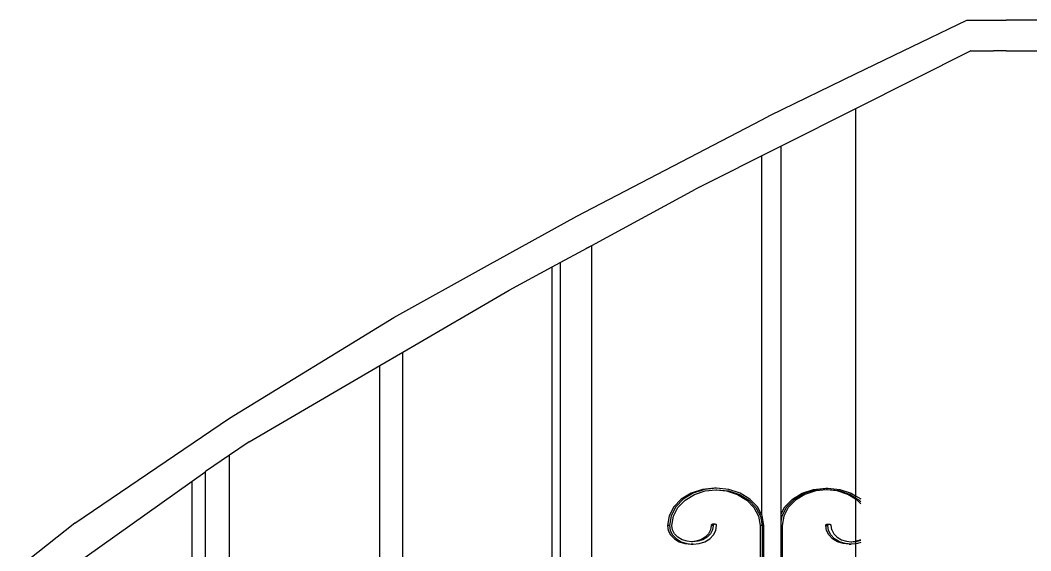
# Model space of a CAD drawing. Header units: millimetres. Extents: x 173236 to 801264, y -94969 to 615039.
# Drawn here: x 445151 to 445871, y -1402 to -1024 of the extents above; entities that cross this region are included whole.
import ezdxf

# ---------------------------------------------------------------- set-up
doc = ezdxf.new("R2010")
doc.units = ezdxf.units.MM
doc.header["$MEASUREMENT"] = 0
doc.layers.add('VOX-A-STAIRS-STEPS', color=140, linetype='Continuous')
doc.layers.add('VOX-A-WALL-PATT', color=233, linetype='Continuous')

# ---------------------------------------------------------------- blocks, each defined once
blk = doc.blocks.new('SSS')
at = {"layer": 'VOX-A-WALL-PATT'}
for p, q in [((384081.15, -1469.34), (384126.41, -1447.44)), ((384126.41, -1447.44), (384154.44, -1447.44)), ((384143.62, -1447.44), (384145.55, -1447.44)), ((384968.66, -1447.44), (384154.44, -1447.44)), ((384047.17, -1485.79), (384081.15, -1469.34)), ((384129.33, -1469.34), (384047.17, -1510.6)), ((384129.33, -1469.34), (384145.55, -1469.34)), ((384154.44, -1469.34), (384145.55, -1469.34)), ((384154.44, -1469.34), (384224.92, -1469.34)), ((383986.42, -1515.19), (384047.17, -1485.79)), ((384047.17, -1510.6), (383994.15, -1537.23)), ((384047.17, -1510.6), (384047.17, -1622.44)), ((383848.53, -1587.27), (383980.3, -1518.39)), ((383980.3, -1518.39), (383986.42, -1515.19)), ((383994.15, -1537.23), (383933.13, -1567.87)), ((383994.15, -1622.44), (383994.15, -1537.23)), ((383980.3, -1622.44), (383980.3, -1544.18)), ((383859.1, -1608.03), (383933.13, -1567.87)), ((383784.9, -1622.44), (383848.53, -1587.27)), ((383830.92, -1623.31), (383859.1, -1608.03)), ((383855.43, -1610.02), (383859.1, -1608.03)), ((383859.1, -1622.44), (383859.1, -1608.03)), ((383836.95, -2507.11), (383836.95, -1620.05)), ((383717.99, -1659.42), (383784.9, -1622.44)), ((383800.32, -1639.91), (383830.92, -1623.31)), ((383830.92, -2024.93), (383830.92, -1623.31)), ((383859.1, -1874.82), (383859.1, -1622.44)), ((383980.3, -1800.39), (383980.3, -1622.44)), ((383994.15, -1799.48), (383994.15, -1622.44)), ((384047.17, -1622.44), (384047.17, -1786.53)), ((383724.35, -1684.25), (383800.32, -1639.91)), ((383600.94, -1731.2), (383717.99, -1659.42)), ((383708.05, -1693.76), (383724.35, -1684.25)), ((383724.35, -1941.66), (383724.35, -1684.25)), ((383614.99, -1748.06), (383708.05, -1693.76)), ((383708.05, -1943.68), (383708.05, -1693.76)), ((383490.6, -1805.98), (383600.94, -1731.2)), ((383614.99, -1748.06), (383600.99, -1757.64)), ((383600.99, -1757.64), (383583.85, -1769.35)), ((383600.99, -2022.34), (383600.99, -1757.64)), ((383574.39, -1776.13), (383583.28, -1769.82)), ((383583.85, -1769.35), (383583.39, -1769.67)), ((383583.85, -2523.51), (383583.85, -1769.35)), ((383497.73, -1830.49), (383574.39, -1776.13)), ((383574.39, -2165.63), (383574.39, -1776.13)), ((383929.87, -1784.67), (383922.92, -1788.9)), ((383931.29, -1784.67), (383924.34, -1788.9)), ((383925.65, -1789.73), (383932.3, -1785.68)), ((383937.98, -1782.01), (383929.87, -1784.67)), ((383939.4, -1782.01), (383931.29, -1784.67)), ((383932.3, -1785.68), (383940.05, -1783.13)), ((383946.67, -1781.1), (383937.98, -1782.01)), ((383948.09, -1781.1), (383939.4, -1782.01)), ((383940.05, -1783.13), (383947.65, -1782.34)), ((383948.09, -1781.1), (383946.67, -1781.1)), ((383947.65, -1782.34), (383948.36, -1782.26)), ((383947.65, -1782.34), (383955.26, -1783.13)), ((383956.78, -1782.01), (383948.09, -1781.1)), ((383948.36, -1782.26), (383956.67, -1783.13)), ((383955.26, -1783.13), (383963, -1785.68)), ((383956.67, -1783.13), (383964.42, -1785.68)), ((383964.89, -1784.67), (383956.78, -1782.01)), ((383963, -1785.68), (383969.66, -1789.73)), ((383964.42, -1785.68), (383971.08, -1789.73)), ((383971.84, -1788.9), (383964.89, -1784.67)), ((384002.14, -1788.9), (384009.09, -1784.67)), ((384003.55, -1788.9), (384010.51, -1784.67)), ((384010.98, -1785.68), (384004.32, -1789.73)), ((384009.09, -1784.67), (384017.19, -1782.01)), ((384010.51, -1784.67), (384018.61, -1782.01)), ((384018.72, -1783.13), (384010.98, -1785.68)), ((384017.19, -1782.01), (384025.89, -1781.1)), ((384018.61, -1782.01), (384027.31, -1781.1)), ((384026.33, -1782.34), (384018.72, -1783.13)), ((384025.89, -1781.1), (384027.31, -1781.1)), ((384027.04, -1782.26), (384026.33, -1782.34)), ((384033.93, -1783.13), (384026.33, -1782.34)), ((384035.35, -1783.13), (384027.04, -1782.26)), ((384027.31, -1781.1), (384036, -1782.01)), ((384041.68, -1785.68), (384033.93, -1783.13)), ((384043.1, -1785.68), (384035.35, -1783.13)), ((384036, -1782.01), (384044.1, -1784.67)), ((384047.17, -1789.02), (384041.68, -1785.68)), ((384047.17, -1788.16), (384043.1, -1785.68)), ((384044.1, -1784.67), (384047.17, -1786.53)), ((383922.92, -1788.9), (383917.58, -1794.42)), ((383924.34, -1788.9), (383919, -1794.42)), ((383920.54, -1795.01), (383925.65, -1789.73)), ((383969.66, -1789.73), (383974.76, -1795.01)), ((383971.08, -1789.73), (383976.18, -1795.01)), ((383977.18, -1794.42), (383971.84, -1788.9)), ((383996.8, -1794.42), (384002.14, -1788.9)), ((383998.22, -1794.42), (384003.55, -1788.9)), ((384004.32, -1789.73), (383999.22, -1795.01)), ((384047.17, -1786.53), (384050.79, -1788.74)), ((384047.17, -1786.53), (384047.17, -1788.16)), ((384049.75, -1789.73), (384047.17, -1788.16)), ((384047.17, -1788.16), (384047.17, -1789.02)), ((384048.33, -1789.73), (384047.17, -1789.02)), ((384047.17, -1789.02), (384047.17, -1818.92)), ((384050.79, -1792.27), (384048.33, -1789.73)), ((384050.79, -1790.8), (384049.75, -1789.73)), ((383917.58, -1794.42), (383914.22, -1800.85)), ((383919, -1794.42), (383915.64, -1800.85)), ((383917.33, -1801.15), (383920.54, -1795.01)), ((383974.76, -1795.01), (383977.97, -1801.15)), ((383976.18, -1795.01), (383979.39, -1801.15)), ((383980.3, -1800.39), (383977.18, -1794.42)), ((383980.54, -1800.85), (383980.3, -1800.39)), ((383994.15, -1799.48), (383996.8, -1794.42)), ((383994.15, -1805.1), (383994.15, -1799.48)), ((383994.86, -1800.85), (383998.22, -1794.42)), ((383999.22, -1795.01), (383996.01, -1801.15)), ((383490.6, -1805.98), (383451.76, -1836.98)), ((383914.22, -1800.85), (383913.08, -1807.75)), ((383914.5, -1807.75), (383913.08, -1807.75)), ((383913.08, -1807.75), (383913.65, -1811.2)), ((383915.64, -1800.85), (383914.5, -1807.75)), ((383914.5, -1807.75), (383915.07, -1811.2)), ((383916.24, -1807.75), (383917.33, -1801.15)), ((383916.74, -1810.77), (383916.24, -1807.75)), ((383944.27, -1807.75), (383943.77, -1810.77)), ((383944.31, -1807.5), (383944.27, -1807.75)), ((383945.69, -1807.75), (383944.27, -1807.75)), ((383944.43, -1807.27), (383944.31, -1807.5)), ((383944.62, -1807.07), (383944.43, -1807.27)), ((383944.87, -1806.92), (383944.62, -1807.07)), ((383945.16, -1806.83), (383944.87, -1806.92)), ((383945.47, -1806.8), (383945.16, -1806.83)), ((383945.69, -1807.75), (383945.19, -1810.77)), ((383945.78, -1806.83), (383945.47, -1806.8)), ((383945.73, -1807.5), (383945.69, -1807.75)), ((383945.85, -1807.27), (383945.73, -1807.5)), ((383946.07, -1806.92), (383945.78, -1806.83)), ((383946.58, -1806.83), (383945.78, -1806.83)), ((383946.04, -1807.07), (383945.85, -1807.27)), ((383946.18, -1806.99), (383946.04, -1807.07)), ((383946.18, -1806.99), (383946.07, -1806.92)), ((383946.29, -1806.92), (383946.18, -1806.99)), ((383946.58, -1806.83), (383946.29, -1806.92)), ((383946.89, -1806.8), (383946.58, -1806.83)), ((383947.2, -1806.83), (383946.89, -1806.8)), ((383947.49, -1806.92), (383947.2, -1806.83)), ((383947.74, -1807.07), (383947.49, -1806.92)), ((383947.52, -1811.2), (383948.09, -1807.75)), ((383947.93, -1807.27), (383947.74, -1807.07)), ((383948.05, -1807.5), (383947.93, -1807.27)), ((383948.09, -1807.75), (383948.05, -1807.5)), ((383977.97, -1801.15), (383979.07, -1807.75)), ((383979.07, -1807.75), (383979.07, -1890.6)), ((383980.48, -1807.75), (383979.07, -1807.75)), ((383979.39, -1801.15), (383980.48, -1807.75)), ((383980.48, -1807.75), (383980.48, -1890.6)), ((383981.68, -1807.75), (383980.54, -1800.85)), ((383981.68, -1890.11), (383981.68, -1807.75)), ((383994.15, -1805.1), (383994.86, -1800.85)), ((383994.15, -1894.86), (383994.15, -1805.1)), ((383996.01, -1801.15), (383994.91, -1807.75)), ((383994.91, -1807.75), (383994.91, -1890.6)), ((384025.89, -1807.75), (384025.93, -1807.5)), ((384025.89, -1807.75), (384027.31, -1807.75)), ((384026.46, -1811.2), (384025.89, -1807.75)), ((384025.93, -1807.5), (384026.05, -1807.27)), ((384026.05, -1807.27), (384026.24, -1807.07)), ((384026.24, -1807.07), (384026.49, -1806.92)), ((384026.49, -1806.92), (384026.78, -1806.83)), ((384026.78, -1806.83), (384027.09, -1806.8)), ((384027.09, -1806.8), (384027.4, -1806.83)), ((384027.31, -1807.75), (384027.35, -1807.5)), ((384027.88, -1811.2), (384027.31, -1807.75)), ((384027.35, -1807.5), (384027.47, -1807.27)), ((384027.4, -1806.83), (384027.69, -1806.92)), ((384027.4, -1806.83), (384028.2, -1806.83)), ((384027.47, -1807.27), (384027.66, -1807.07)), ((384027.66, -1807.07), (384027.8, -1806.99)), ((384027.69, -1806.92), (384027.8, -1806.99)), ((384027.8, -1806.99), (384027.91, -1806.92)), ((384027.91, -1806.92), (384028.2, -1806.83)), ((384028.2, -1806.83), (384028.51, -1806.8)), ((384028.51, -1806.8), (384028.82, -1806.83)), ((384028.82, -1806.83), (384029.11, -1806.92)), ((384029.11, -1806.92), (384029.35, -1807.07)), ((384029.35, -1807.07), (384029.54, -1807.27)), ((384029.54, -1807.27), (384029.66, -1807.5)), ((384030.21, -1810.77), (384029.66, -1807.5)), ((383913.65, -1811.2), (383915.33, -1814.41)), ((383915.07, -1811.2), (383916.75, -1814.41)), ((383915.33, -1814.41), (383918, -1817.17)), ((383918.21, -1813.59), (383916.74, -1810.77)), ((383916.75, -1814.41), (383919.42, -1817.17)), ((383920.55, -1816.01), (383918.21, -1813.59)), ((383942.3, -1813.59), (383939.96, -1816.01)), ((383943.72, -1813.59), (383941.38, -1816.01)), ((383943.77, -1810.77), (383942.3, -1813.59)), ((383943.17, -1817.17), (383945.84, -1814.41)), ((383945.19, -1810.77), (383943.72, -1813.59)), ((383945.84, -1814.41), (383947.52, -1811.2)), ((384028.14, -1814.41), (384026.46, -1811.2)), ((384029.56, -1814.41), (384027.88, -1811.2)), ((384030.81, -1817.17), (384028.14, -1814.41)), ((384032.23, -1817.17), (384029.56, -1814.41)), ((384030.21, -1810.77), (384031.68, -1813.59)), ((384031.68, -1813.59), (384034.02, -1816.01)), ((383918, -1817.17), (383921.48, -1819.29)), ((383919.42, -1817.17), (383922.9, -1819.29)), ((383923.6, -1817.86), (383920.55, -1816.01)), ((383921.48, -1819.29), (383925.53, -1820.62)), ((383922.9, -1819.29), (383926.95, -1820.62)), ((383927.15, -1819.03), (383923.6, -1817.86)), ((383925.53, -1820.62), (383929.87, -1821.07)), ((383926.95, -1820.62), (383930.58, -1821)), ((383930.26, -1819.36), (383927.15, -1819.03)), ((383929.87, -1821.07), (383930.58, -1821)), ((383931.29, -1821.07), (383929.87, -1821.07)), ((383933.36, -1819.03), (383930.26, -1819.36)), ((383930.96, -1819.43), (383930.26, -1819.36)), ((383930.58, -1821), (383931.29, -1821.07)), ((383934.78, -1819.03), (383930.96, -1819.43)), ((383931.29, -1821.07), (383935.64, -1820.62)), ((383936.91, -1817.86), (383933.36, -1819.03)), ((383938.33, -1817.86), (383934.78, -1819.03)), ((383935.64, -1820.62), (383939.69, -1819.29)), ((383939.96, -1816.01), (383936.91, -1817.86)), ((383941.38, -1816.01), (383938.33, -1817.86)), ((383939.69, -1819.29), (383943.17, -1817.17)), ((384034.29, -1819.29), (384030.81, -1817.17)), ((384035.71, -1819.29), (384032.23, -1817.17)), ((384034.02, -1816.01), (384037.07, -1817.86)), ((384038.34, -1820.62), (384034.29, -1819.29)), ((384039.76, -1820.62), (384035.71, -1819.29)), ((384037.07, -1817.86), (384040.62, -1819.03)), ((384042.69, -1821.07), (384038.34, -1820.62)), ((384044.1, -1821.07), (384039.76, -1820.62)), ((384040.62, -1819.03), (384043.72, -1819.36)), ((384042.69, -1821.07), (384044.1, -1821.07)), ((384043.72, -1819.36), (384046.83, -1819.03)), ((384043.72, -1819.36), (384044.43, -1819.43)), ((384047.17, -1820.75), (384044.1, -1821.07)), ((384044.43, -1819.43), (384047.17, -1819.14)), ((384046.83, -1819.03), (384047.17, -1818.92)), ((384047.17, -1818.92), (384050.38, -1817.86)), ((384047.17, -1818.92), (384047.17, -1819.14)), ((384047.17, -1819.14), (384048.24, -1819.03)), ((384047.17, -1819.14), (384047.17, -1820.75)), ((384048.45, -1820.62), (384047.17, -1820.75)), ((384047.17, -1820.75), (384047.17, -1855.95)), ((384048.24, -1819.03), (384050.79, -1818.19)), ((384050.79, -1819.85), (384048.45, -1820.62)), ((384050.38, -1817.86), (384050.79, -1817.61))]:
    blk.add_line(p, q, dxfattribs=at)

msp = doc.modelspace()

# ---------------------------------------------------------------- block references
at = {"layer": 'VOX-A-STAIRS-STEPS'}
msp.add_blockref('SSS', (61699, 423.62), dxfattribs=at)

doc.saveas('drawing.dxf')
